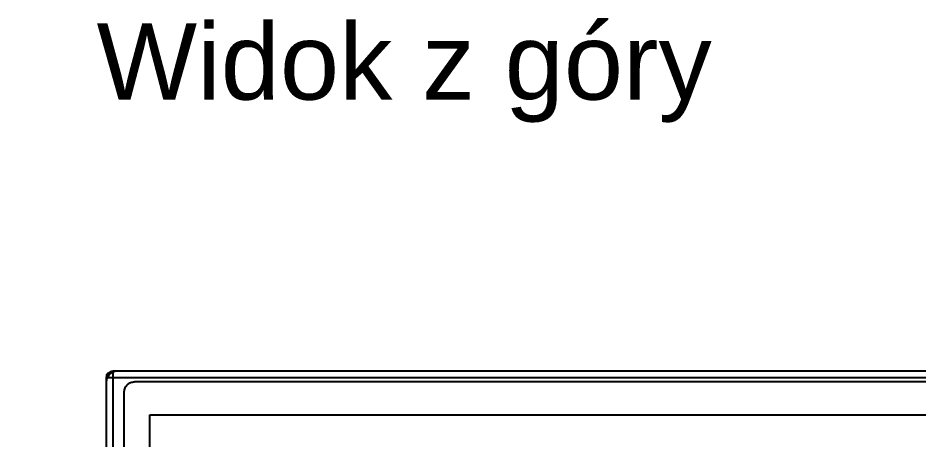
# Model space of a CAD drawing. Header units: millimetres. Extents: x 10366 to 13995, y 24552 to 29685.
# Drawn here: x 11645.8 to 12058.7, y 26638.5 to 26832 of the extents above; entities that cross this region are included whole.
import ezdxf

# ---------------------------------------------------------------- set-up
doc = ezdxf.new("R2010")
doc.units = ezdxf.units.MM
doc.header["$LTSCALE"] = 3
doc.layers.add('DomyÅ›lny', color=7, linetype='Continuous')
doc.styles.get("Standard").update_dxf_attribs({"font": 'arial.ttf'})
doc.dimstyles.new('MATEUSZ', dxfattribs={"dimtxt": 35, "dimasz": 16, "dimexe": 0.18, "dimexo": 0.0625, "dimgap": 0.09, "dimtad": 0, "dimdec": 0, "dimdsep": 46, "dimtxsty": 'Standard', "dimblk": 'DOT', "dimcen": 0.09, "dimse1": 1, "dimse2": 1, "dimadec": 0, "dimazin": 0, "dimtfac": 1, "dimtdec": 0, "dimtofl": 0, "dimtmove": 0, "dimatfit": 3, "dimfxl": 1, "dimtolj": 1, "dimtzin": 0, "dimlwd": 9, "dimlwe": 9, "dimarcsym": 0})

# ---------------------------------------------------------------- blocks, each defined once
blk = doc.blocks.new('_Dot')
at = {"color": 0, "linetype": 'ByBlock', "lineweight": -2}
blk.add_line((-0.5, 0), (-1, 0), dxfattribs=at)
at = {"color": 0, "linetype": 'ByBlock', "const_width": 0.5}
blk.add_lwpolyline([(-0.25, 0, 1), (0.25, 0, 1)], format="xyb", close=True, dxfattribs=at)
blk = doc.blocks.new('*D16')
at = {"color": 0, "lineweight": 9, "transparency": 16777216}
for p, q in [((11560.75, 26654.02), (11560.75, 26509.42)), ((11560.75, 26286.02), (11560.75, 26430.62))]:
    blk.add_line(p, q, dxfattribs=at)
at = {"layer": 'Defpoints', "color": 0, "transparency": 16777216}
for p in [(11689.24, 26670.02), (11560.75, 26270.02), (11694.24, 26270.02)]:
    blk.add_point(p, dxfattribs=at)
at = {"color": 0, "lineweight": 9, "transparency": 16777216, "xscale": 16, "yscale": 16, "zscale": 16}
for p, rotation in [((11560.75, 26670.02), 90), ((11560.75, 26270.02), 270)]:
    blk.add_blockref('_Dot', p, dxfattribs=dict(at, rotation=rotation))
at = {"color": 0, "transparency": 16777216, "insert": (11560.75, 26470.02), "char_height": 35, "attachment_point": 5, "rotation": 90}
blk.add_mtext('\\A1;400', dxfattribs=at)

msp = doc.modelspace()

# ---------------------------------------------------------------- linework, layer by layer
at = {"layer": 'DomyÅ›lny'}
for p, q in [((12083.24, 26670.02), (11689.24, 26670.02)), ((12081.24, 26670.02), (11691.24, 26670.02)), ((11686.24, 26667.02), (11686.24, 26293.02)), ((11686.24, 26665.02), (11686.24, 26275.02)), ((12083.24, 26667.02), (11689.24, 26667.02)), ((11689.24, 26667.02), (11689.24, 26290.02)), ((12073.29, 26665.18), (11699.22, 26665.18)), ((11694.57, 26575.58), (11694.57, 26660.69)), ((11706.24, 26650.02), (12066.24, 26650.02)), ((11706.24, 26290.02), (11706.24, 26650.02))]:
    msp.add_line(p, q, dxfattribs=at)
for points in [[(11689.24, 26670.02, 0), (11689.24, 26670.02, 0), (11689.24, 26670.02, 0), (11689.24, 26670.02, 0), (11689.24, 26670.02, 0), (11689.24, 26670.02, 0), (11689.24, 26670.02, 0), (11689.24, 26670.02, 0), (11689.24, 26670.02, 0), (11689.24, 26670.02, 0), (11689.24, 26670.02, 0), (11689.24, 26670.02, 0), (11689.24, 26670.02, 0), (11689.24, 26670.02, 0), (11689.24, 26670, 0), (11689.24, 26669.94, 0), (11689.24, 26669.65, 0), (11689.24, 26667.02, 0)], [(11689.24, 26667.02, 0), (11686.24, 26667.02, 0)], [(11694.57, 26660.69, 0), (11694.59, 26661.14, 0), (11694.66, 26661.59, 0), (11694.78, 26662.03, 0), (11694.94, 26662.45, 0), (11695.15, 26662.86, 0), (11695.39, 26663.24, 0), (11695.67, 26663.59, 0), (11695.98, 26663.91, 0), (11696.32, 26664.2, 0), (11696.69, 26664.46, 0), (11697.08, 26664.67, 0), (11697.49, 26664.86, 0), (11697.91, 26665, 0), (11698.34, 26665.1, 0), (11698.78, 26665.16, 0), (11699.22, 26665.18, 0)]]:
    msp.add_polyline3d(points, dxfattribs=at)
for centre, radius in [((11691.24, 26665.02), 5), ((11689.24, 26667.02), 3)]:
    msp.add_arc(centre, radius, 90, 180, dxfattribs=at)

# ---------------------------------------------------------------- texts
msp.add_text('Widok z góry', height=34.9616).set_placement((11681.87, 26794.61))

# ---------------------------------------------------------------- dimensions: what is measured, and where the dimension line sits
dim = msp.add_linear_dim(base=(11560.75, 26270.02), p1=(11689.24, 26670.02), p2=(11694.24, 26270.02), angle=90, dimstyle='MATEUSZ')
dim.commit()
dim.dimension.update_dxf_attribs({"geometry": '*D16', "text_midpoint": (11560.75, 26470.02)})

doc.saveas('drawing.dxf')
